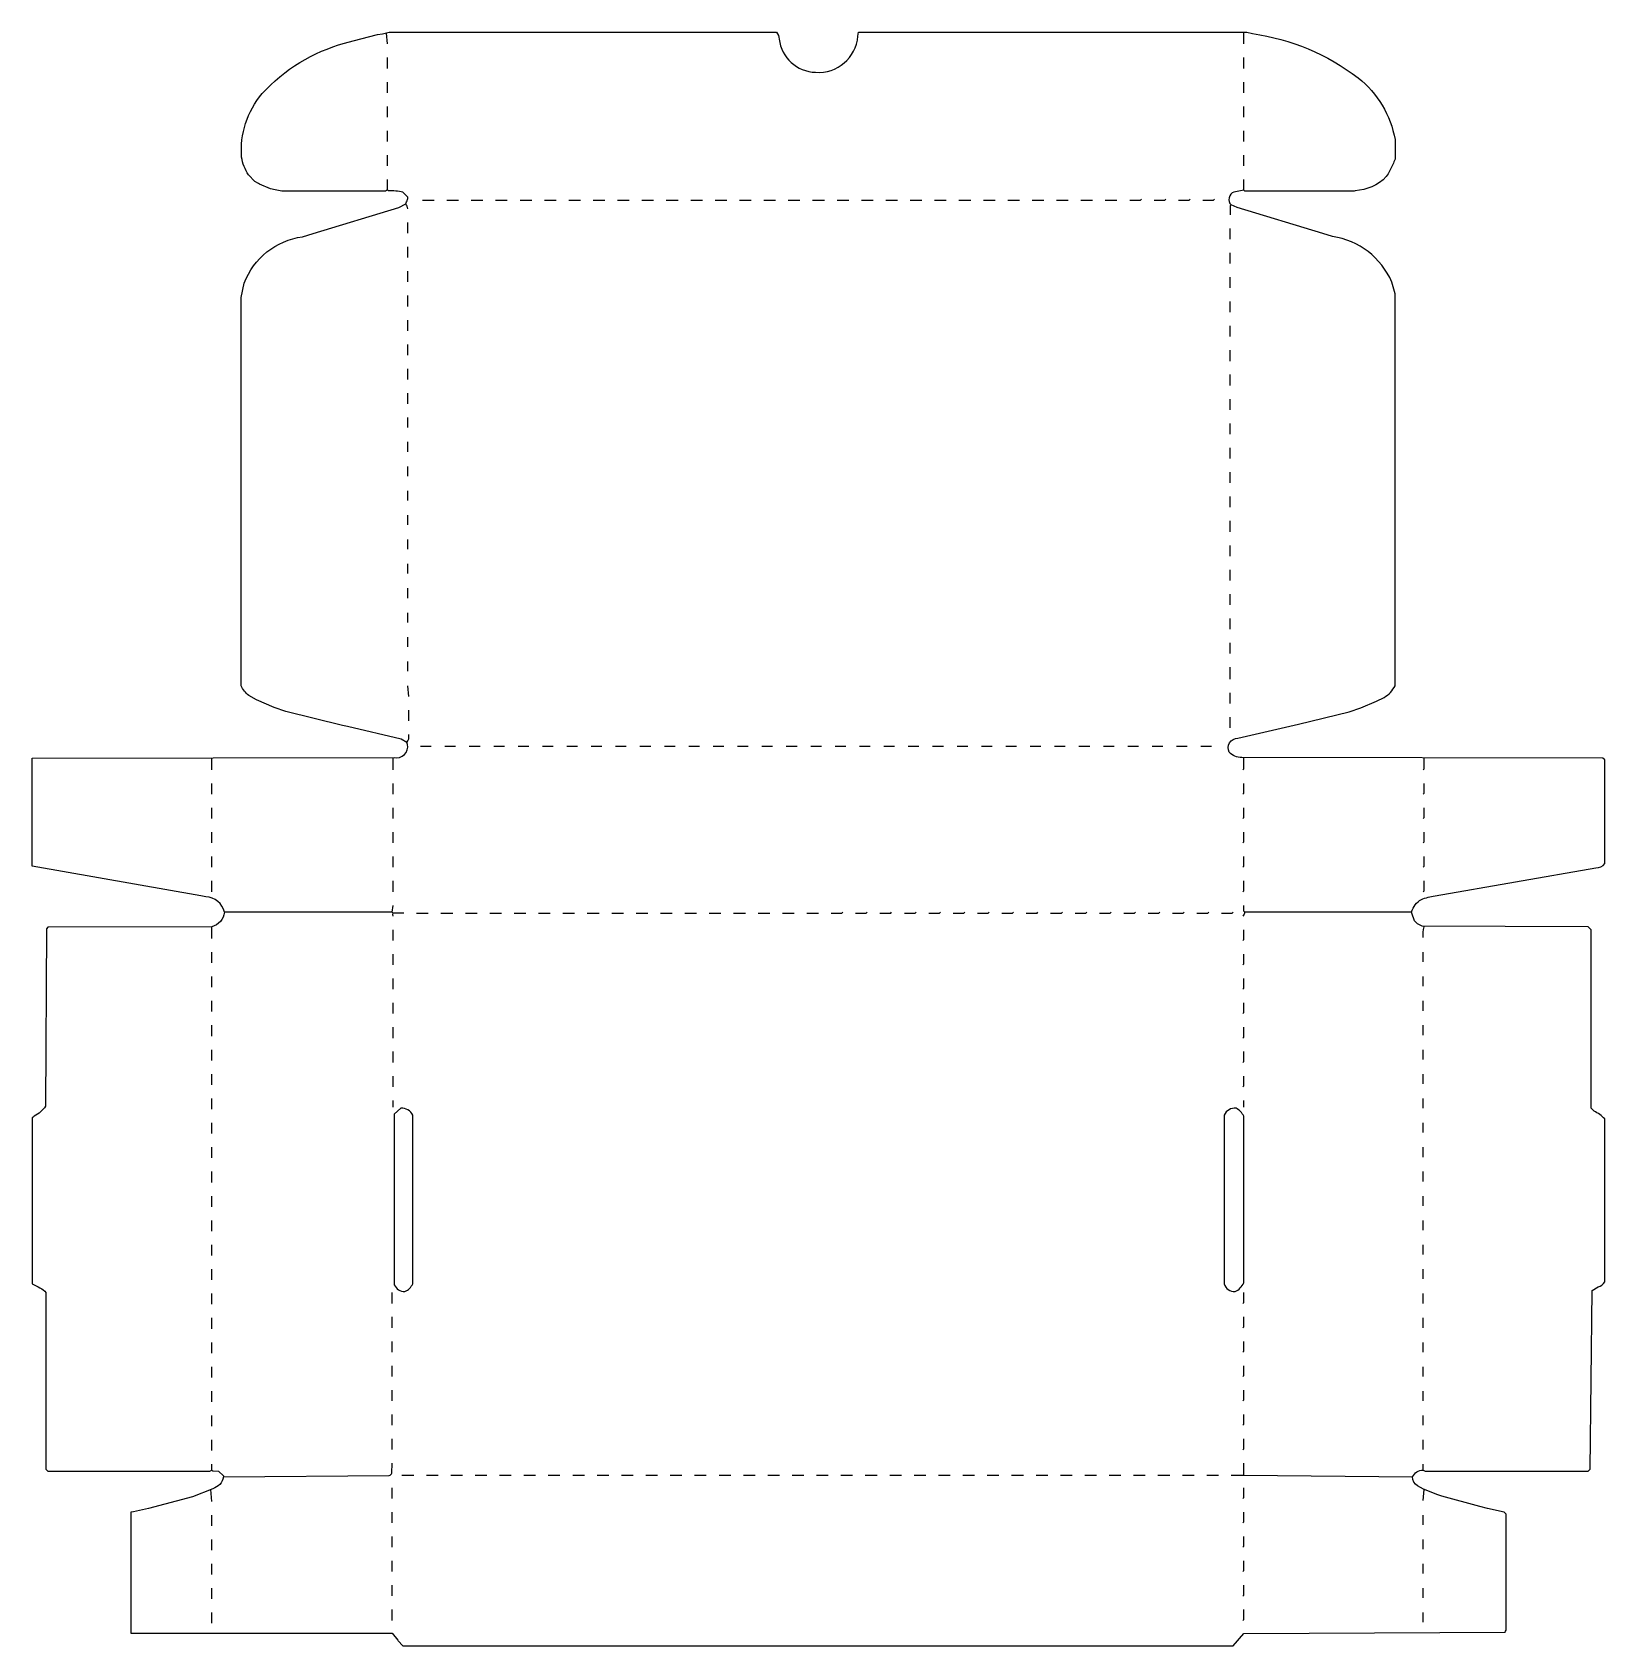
# Model space of a CAD drawing. Extents: x 172 to 1784, y 176 to 1830.
import ezdxf

# ---------------------------------------------------------------- set-up
doc = ezdxf.new("R2010")
doc.units = 0
doc.layers.get('0').update_dxf_attribs({"linetype": 'CONTINUOUS'})

msp = doc.modelspace()

# ---------------------------------------------------------------- linework, layer by layer
at = {"color": 250, "linetype": 'CONTINUOUS'}
for points in [[(556, 1102), (550.1, 1105.3), (495.088235, 1118.352941), (490.076923, 1119.384615), (431.9, 1133.7), (419.9, 1137.7), (401.9, 1145.8), (394, 1150, -0.098082), (386, 1160), (386, 1558), (389.352941, 1572.911765, -0.275098), (448.911765, 1620.352941), (460.1, 1623.7), (547.9, 1650.2), (555, 1654), (555.8, 1656.1, 0.166068), (557, 1661), (552, 1666, 0.072203), (537.032995, 1667.461929), (536, 1668), (535.1, 1667.8), (534, 1667), (428, 1667), (421.06, 1668.42), (416.076923, 1669.384615), (405.1, 1674.2), (403.9, 1674.8), (400, 1677), (393.769231, 1683.846154, -0.111071), (386.615385, 1701.923077, -0.20024), (407.8, 1767.1, -0.144346), (492.1, 1818.7), (500.911765, 1821.352941), (526.067568, 1827.594595), (530.932432, 1828.405405), (538, 1830), (935, 1830, -0.183806), (937.615385, 1822.923077, 0.372741), (975, 1789, 0.413086), (1018.405405, 1825.932432), (1019, 1830), (1417, 1830), (1422.932432, 1828.594595, -0.128862), (1531.195122, 1783.243902, -0.184471), (1569, 1720), (1569, 1700), (1567.7, 1697.1), (1567.3, 1695.9), (1562, 1685), (1560, 1682, -0.191955), (1528.053846, 1667.569231), (1527, 1667), (1415, 1667), (1414, 1668), (1403.9, 1666.2, 0.533245), (1401, 1653), (1400, 1652), (1400, 1643)], [(557, 1649, 0.165541), (555, 1654)], [(1586, 928, -0.193524), (1596, 941, -0.075701), (1610.067568, 944.594595), (1774.932432, 973.405405, 0.260644), (1784, 978), (1784, 1084), (1782, 1086), (1412.001344, 1086.498649, -0.201795), (1399, 1092, -0.554306), (1407.9, 1106.3), (1470.076923, 1120.615385), (1521.9, 1133.3), (1533.9, 1137.3), (1549.9, 1144.2), (1557.9, 1148.2, 0.151687), (1569, 1160), (1569, 1562), (1565.7, 1573.9, 0.259238), (1504.9, 1620.7), (1494.9, 1623.7), (1407.1, 1650.2), (1401, 1653)], [(369, 928, 0.338666), (349.923077, 943.615385), (344.932432, 944.594595), (172, 975), (172, 1086), (542.99866, 1086.498652, 0.533467), (556.7, 1099.9), (556, 1102, 0.217143), (558, 1110)], [(553, 927), (542, 927), (541, 928), (369, 928, -0.322763), (356, 913), (188.002941, 912.502976), (186.497253, 910.997283), (185.502747, 729.002717, -0.132248), (174, 719), (173, 718), (172, 717), (172, 547), (177.9, 543.8), (179.9, 542.8, -0.143593), (186, 538), (186, 357), (188, 355), (354, 355), (356, 356), (357.06, 355.42), (363, 355), (368, 350), (368, 349), (537.997059, 350.497024, 0.229693), (540.54918, 353.040984), (541, 363)], [(542, 924, -0.196637), (542, 927)], [(1401, 351), (1414, 351), (1587, 349, -0.311901), (1598, 356), (1600, 355), (1767, 355), (1769, 357), (1771, 540), (1777.1, 543.8, 0.181299), (1784, 549), (1784, 716, 0.090994), (1773, 724), (1770, 727), (1770, 910), (1767, 913), (1596.9, 913.8), (1594.9, 914.8), (1592, 916), (1589, 919), (1586.2, 927.1), (1586, 928), (1415, 928, -0.120666), (1413, 924)], [(1598, 902, -0.091428), (1599, 913)], [(554, 539, 0.182715), (562, 547), (562, 720, 0.30974), (550, 727), (543, 721), (543, 546, 0.290999), (554, 539)], [(1405, 539, 0.173038), (1414, 548), (1414, 719, 0.142501), (1406, 727, 0.333053), (1394, 720), (1394, 547, 0.344721), (1405, 539)], [(368, 349, -0.283901), (357, 337), (336.1, 328.7), (291.088235, 316.647059), (275.911765, 313.352941), (273, 313), (273, 189), (541, 189), (546.76, 181.82), (547, 181), (552, 176), (1403, 176), (1414.001852, 188.501866), (1681.992538, 189.999944), (1682.3, 190.9), (1683, 192), (1683, 311), (1681, 313), (1663.911765, 316.647059), (1655.911765, 318.647059), (1617.1, 329.3), (1612.9, 330.8), (1598.3, 336.6), (1592, 340, -0.27867), (1587, 349)]]:
    msp.add_lwpolyline(points, format="xyb", dxfattribs=at)
at = {"color": 251, "linetype": 'CONTINUOUS'}
for points in [[(536, 1818), (535, 1829)], [(1414, 1818), (1414, 1830)], [(536, 1793), (536, 1804)], [(1414, 1793), (1414, 1804)], [(536, 1768), (536, 1779)], [(1414, 1768), (1414, 1779)], [(536, 1743), (536, 1754)], [(1414, 1743), (1414, 1754)], [(536, 1718), (536, 1729)], [(1414, 1718), (1414, 1729)], [(536, 1693), (536, 1704)], [(1414, 1693), (1414, 1704)], [(536, 1668), (536, 1679)], [(1414, 1668), (1414, 1679)], [(572, 1658), (584, 1658)], [(597, 1658), (609, 1658)], [(622, 1658), (634, 1658)], [(647, 1658), (659, 1658)], [(672, 1658), (684, 1658)], [(697, 1658), (709, 1658)], [(722, 1658), (734, 1658)], [(747, 1658), (759, 1658)], [(772, 1658), (784, 1658)], [(797, 1658), (809, 1658)], [(822, 1658), (834, 1658)], [(847, 1658), (859, 1658)], [(872, 1658), (884, 1658)], [(897, 1658), (909, 1658)], [(922, 1658), (934, 1658)], [(947, 1658), (959, 1658)], [(972, 1658), (984, 1658)], [(997, 1658), (1009, 1658)], [(1022, 1658), (1034, 1658)], [(1047, 1658), (1059, 1658)], [(1072, 1658), (1084, 1658)], [(1097, 1658), (1109, 1658)], [(1122, 1658), (1134, 1658)], [(1147, 1658), (1159, 1658)], [(1172, 1658), (1184, 1658)], [(1197, 1658), (1209, 1658)], [(1222, 1658), (1234, 1658)], [(1247, 1658), (1259, 1658)], [(1272, 1658), (1284, 1658)], [(558, 1124), (558, 1135)], [(1413, 1074), (1414, 1075), (1414, 1086)], [(1598, 1074), (1599, 1075), (1599, 1086)], [(566, 927), (578, 927)], [(591, 927), (603, 927)], [(616, 927), (628, 927)], [(641, 927), (653, 927)], [(666, 927), (678, 927)], [(691, 927), (703, 927)], [(716, 927), (728, 927)], [(741, 927), (753, 927)], [(766, 927), (778, 927)], [(791, 927), (803, 927)], [(816, 927), (828, 927)], [(841, 927), (853, 927)], [(866, 927), (878, 927)], [(891, 927), (903, 927)], [(916, 927), (928, 927)], [(941, 927), (953, 927)], [(966, 927), (978, 927)], [(1415, 928), (1414, 929), (1414, 935)], [(1414, 728), (1414, 735)], [(1414, 351), (1414, 363)]]:
    msp.add_lwpolyline(points, dxfattribs=at)
at = {"color": 252, "linetype": 'CONTINUOUS'}
for points in [[(1297, 1658), (1308, 1658), (1309, 1659)], [(1322, 1658), (1333, 1658), (1334, 1659)], [(1347, 1658), (1358, 1658), (1359, 1659)], [(1372, 1658), (1383, 1658), (1384, 1659)], [(1413, 1049), (1414, 1050), (1414, 1060)], [(1598, 1049), (1599, 1050), (1599, 1060)], [(1413, 1024), (1414, 1025), (1414, 1035)], [(1598, 1024), (1599, 1025), (1599, 1035)], [(1413, 999), (1414, 1000), (1414, 1010)], [(1598, 999), (1599, 1000), (1599, 1010)], [(1413, 974), (1414, 975), (1414, 985)], [(1598, 974), (1599, 975), (1599, 985)], [(1413, 949), (1414, 950), (1414, 960)], [(1598, 949), (1599, 950), (1599, 960)], [(991, 927), (1002, 927), (1003, 928)], [(1016, 927), (1027, 927), (1028, 928)], [(1041, 927), (1052, 927), (1053, 928)], [(1066, 927), (1077, 927), (1078, 928)], [(1091, 927), (1102, 927), (1103, 928)], [(1116, 927), (1127, 927), (1128, 928)], [(1141, 927), (1152, 927), (1153, 928)], [(1166, 927), (1177, 927), (1178, 928)], [(1191, 927), (1202, 927), (1203, 928)], [(1216, 927), (1227, 927), (1228, 928)], [(1241, 927), (1252, 927), (1253, 928)], [(1266, 927), (1277, 927), (1278, 928)], [(1291, 927), (1302, 927), (1303, 928)], [(1316, 927), (1327, 927), (1328, 928)], [(1341, 927), (1352, 927), (1353, 928)], [(1366, 927), (1377, 927), (1378, 928)], [(1391, 927), (1402, 927), (1403, 928)], [(1413, 899), (1414, 900), (1414, 910)], [(1413, 874), (1414, 875), (1414, 885)], [(1413, 849), (1414, 850), (1414, 860)], [(1413, 824), (1414, 825), (1414, 835)], [(1413, 799), (1414, 800), (1414, 810)], [(1413, 774), (1414, 775), (1414, 785)], [(1413, 749), (1414, 750), (1414, 760)], [(1413, 527), (1414, 528), (1414, 538)], [(1413, 502), (1414, 503), (1414, 513)], [(1413, 477), (1414, 478), (1414, 488)], [(1413, 452), (1414, 453), (1414, 463)], [(1413, 427), (1414, 428), (1414, 438)], [(1413, 402), (1414, 403), (1414, 413)], [(1413, 377), (1414, 378), (1414, 388)], [(1413, 327), (1414, 328), (1414, 338)], [(1413, 302), (1414, 303), (1414, 313)], [(1413, 277), (1414, 278), (1414, 288)], [(1413, 252), (1414, 253), (1414, 263)], [(1413, 227), (1414, 228), (1414, 238)], [(1413, 202), (1414, 203), (1414, 213)]]:
    msp.add_lwpolyline(points, dxfattribs=at)
at = {"color": 250, "linetype": 'CONTINUOUS'}
for points in [[(557, 1624), (557, 1635)], [(1400, 1618), (1400, 1629)], [(557, 1599), (557, 1610)], [(1400, 1593), (1400, 1604)], [(557, 1574), (557, 1585)], [(1400, 1568), (1400, 1579)], [(557, 1549), (557, 1560)], [(1400, 1543), (1400, 1554)], [(557, 1524), (557, 1535)], [(1400, 1518), (1400, 1529)], [(557, 1499), (557, 1510)], [(1400, 1493), (1400, 1504)], [(557, 1474), (557, 1485)], [(1400, 1468), (1400, 1479)], [(557, 1449), (557, 1460)], [(1400, 1443), (1400, 1454)], [(557, 1425), (557, 1435)], [(1400, 1418), (1400, 1429)], [(557, 1400), (557, 1410)], [(1400, 1393), (1400, 1404)], [(557, 1375), (557, 1385)], [(1400, 1368), (1400, 1379)], [(557, 1350), (557, 1360)], [(1400, 1343), (1400, 1354)], [(557, 1325), (557, 1335)], [(1400, 1318), (1400, 1329)], [(557, 1300), (557, 1310)], [(1400, 1293), (1400, 1304)], [(557, 1275), (557, 1285)], [(1400, 1268), (1400, 1279)], [(557, 1250), (557, 1260)], [(1400, 1243), (1400, 1254)], [(557, 1225), (557, 1235)], [(1400, 1218), (1400, 1229)], [(557, 1200), (557, 1210)], [(1400, 1193), (1400, 1204)], [(557, 1175), (557, 1185)], [(1400, 1167), (1400, 1179)], [(1400, 1142), (1400, 1153)], [(1400, 1117), (1400, 1128)], [(570, 1098), (581, 1098)], [(595, 1098), (606, 1098)], [(620, 1098), (631, 1098)], [(645, 1098), (656, 1098)], [(670, 1098), (681, 1098)], [(695, 1098), (706, 1098)], [(720, 1098), (731, 1098)], [(745, 1098), (756, 1098)], [(770, 1098), (781, 1098)], [(795, 1098), (806, 1098)], [(820, 1098), (831, 1098)], [(845, 1098), (856, 1098)], [(870, 1098), (881, 1098)], [(895, 1098), (906, 1098)], [(920, 1098), (931, 1098)], [(945, 1098), (956, 1098)], [(970, 1098), (981, 1098)], [(995, 1098), (1006, 1098)], [(1020, 1098), (1031, 1098)], [(1045, 1098), (1056, 1098)], [(1070, 1098), (1081, 1098)], [(1095, 1098), (1106, 1098)], [(1120, 1098), (1131, 1098)], [(1145, 1098), (1156, 1098)], [(1170, 1098), (1181, 1098)], [(1195, 1098), (1206, 1098)], [(1220, 1098), (1231, 1098)], [(1245, 1098), (1256, 1098)], [(1270, 1098), (1281, 1098)], [(1295, 1098), (1306, 1098)], [(1320, 1098), (1331, 1098)], [(1345, 1098), (1356, 1098)], [(1370, 1098), (1381, 1098)], [(356, 1074), (356, 1086)], [(542, 1074), (542, 1086)], [(356, 1049), (356, 1060)], [(542, 1049), (542, 1060)], [(356, 1024), (356, 1035)], [(542, 1024), (542, 1035)], [(356, 999), (356, 1010)], [(542, 999), (542, 1010)], [(356, 974), (356, 985)], [(542, 974), (542, 985)], [(356, 949), (356, 960)], [(542, 949), (542, 960)], [(541, 928), (542, 935)], [(356, 901), (356, 913)], [(542, 899), (542, 910)], [(356, 876), (356, 887)], [(542, 874), (542, 885)], [(1598, 877), (1598, 887)], [(356, 851), (356, 862)], [(1598, 852), (1598, 862)], [(542, 849), (542, 860)], [(356, 826), (356, 837)], [(542, 824), (542, 835)], [(1598, 827), (1598, 837)], [(356, 801), (356, 812)], [(1598, 802), (1598, 812)], [(542, 799), (542, 810)], [(356, 776), (356, 787)], [(542, 774), (542, 785)], [(1598, 777), (1598, 787)], [(356, 751), (356, 762)], [(1598, 752), (1598, 762)], [(542, 749), (542, 760)], [(356, 726), (356, 737)], [(542, 728), (542, 735)], [(1598, 727), (1598, 737)], [(356, 701), (356, 712)], [(1598, 702), (1598, 712)], [(356, 676), (356, 687)], [(1598, 677), (1598, 687)], [(356, 651), (356, 662)], [(1598, 652), (1598, 662)], [(356, 626), (356, 637)], [(1598, 627), (1598, 637)], [(356, 601), (356, 612)], [(1598, 602), (1598, 612)], [(356, 576), (356, 587)], [(1598, 577), (1598, 587)], [(356, 551), (356, 562)], [(1598, 552), (1598, 562)], [(356, 526), (356, 537)], [(541, 527), (541, 538)], [(1598, 527), (1598, 537)], [(541, 502), (541, 513)], [(356, 501), (356, 512)], [(1598, 502), (1598, 512)], [(356, 476), (356, 487)], [(541, 477), (541, 488)], [(1598, 477), (1598, 487)], [(356, 451), (356, 462)], [(541, 452), (541, 463)], [(1598, 452), (1598, 462)], [(356, 426), (356, 437)], [(541, 427), (541, 438)], [(1598, 427), (1598, 437)], [(356, 401), (356, 412)], [(541, 402), (541, 413)], [(1598, 402), (1598, 412)], [(356, 376), (356, 387)], [(541, 377), (541, 388)], [(1598, 377), (1598, 387)], [(356, 356), (356, 362)], [(551, 351), (563, 351)], [(576, 351), (588, 351)], [(601, 351), (613, 351)], [(626, 351), (638, 351)], [(651, 351), (663, 351)], [(676, 351), (688, 351)], [(701, 351), (713, 351)], [(726, 351), (738, 351)], [(751, 351), (763, 351)], [(776, 351), (788, 351)], [(801, 351), (813, 351)], [(826, 351), (838, 351)], [(851, 351), (863, 351)], [(876, 351), (888, 351)], [(901, 351), (913, 351)], [(926, 351), (938, 351)], [(951, 351), (963, 351)], [(976, 351), (988, 351)], [(1001, 351), (1013, 351)], [(1026, 351), (1038, 351)], [(1051, 351), (1063, 351)], [(1076, 351), (1088, 351)], [(1101, 351), (1113, 351)], [(1126, 351), (1138, 351)], [(1151, 351), (1163, 351)], [(1176, 351), (1188, 351)], [(1201, 351), (1213, 351)], [(1226, 351), (1238, 351)], [(1251, 351), (1263, 351)], [(1276, 351), (1288, 351)], [(1301, 351), (1313, 351)], [(1326, 351), (1338, 351)], [(1351, 351), (1363, 351)], [(1376, 351), (1388, 351)], [(1598, 356), (1598, 362)], [(356, 324), (355, 336)], [(541, 327), (541, 338)], [(1598, 325), (1599, 336)], [(356, 299), (356, 310)], [(541, 302), (541, 313)], [(1598, 300), (1598, 310)], [(356, 274), (356, 285)], [(541, 277), (541, 288)], [(1598, 275), (1598, 285)], [(356, 249), (356, 260)], [(541, 252), (541, 263)], [(1598, 250), (1598, 260)], [(356, 224), (356, 235)], [(541, 227), (541, 238)], [(1598, 225), (1598, 235)], [(356, 199), (356, 210)], [(541, 202), (541, 213)], [(1598, 200), (1598, 210)]]:
    msp.add_lwpolyline(points, dxfattribs=at)
at = {"color": 237, "linetype": 'CONTINUOUS'}
msp.add_lwpolyline([(558, 1149), (557, 1160)], dxfattribs=at)

doc.saveas('drawing.dxf')
